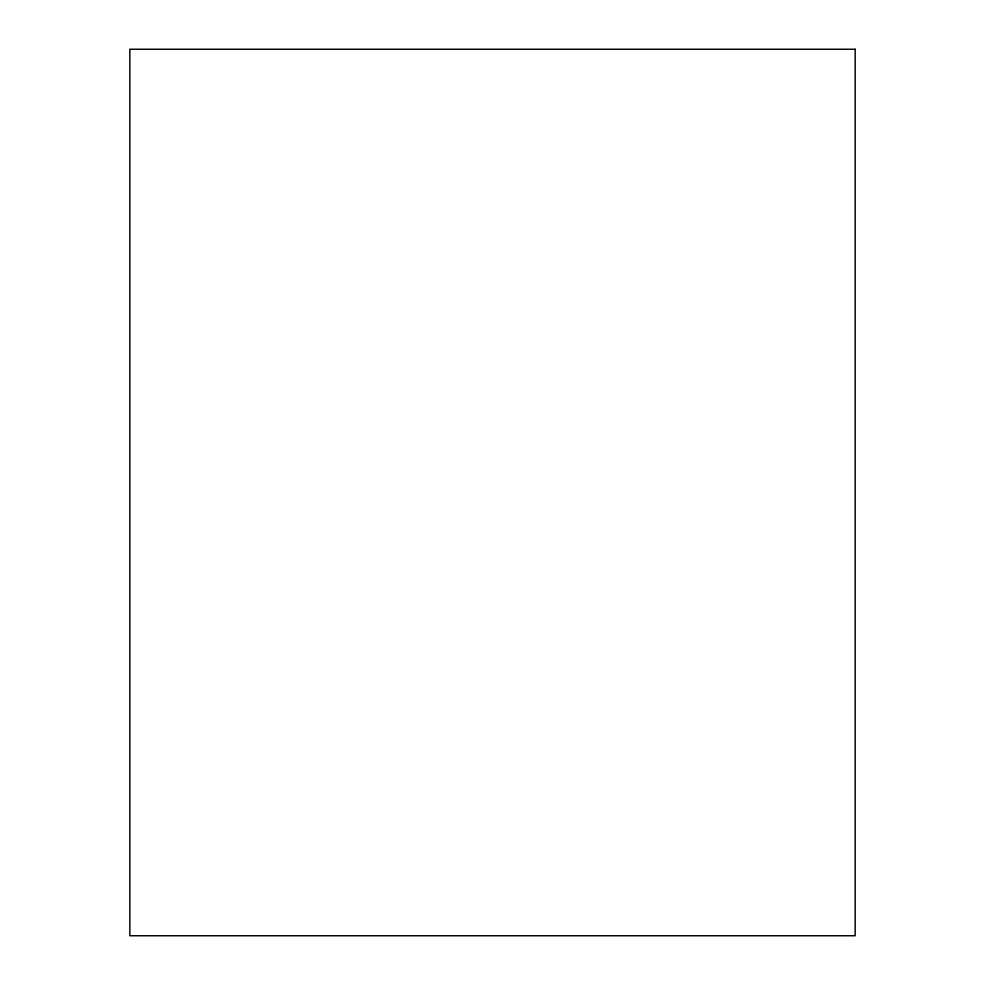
<?xml version="1.0" encoding="UTF-8"?>
<svg xmlns="http://www.w3.org/2000/svg" width="985" height="985" viewBox="0 0 985 985"><rect width="100%" height="100%" fill="white"/><g stroke="black" fill="none" stroke-linecap="round" stroke-linejoin="round"><path stroke-width="1.48" d="M855.165 49.25L129.835 49.25L129.835 935.75L855.165 935.75L855.165 49.25"/></g></svg>
